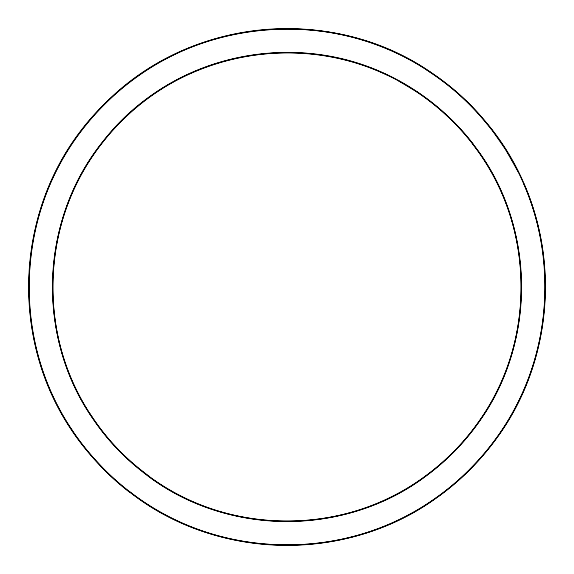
<?xml version="1.0" encoding="UTF-8"?>
<svg xmlns="http://www.w3.org/2000/svg" width="574" height="574" viewBox="0 0 574 574"><rect width="100%" height="100%" fill="white"/><g stroke="black" fill="none" stroke-linecap="round" stroke-linejoin="round"><path stroke-width="0.86" d="M477.776 423.354C537.436 342.262 535.456 222.877 472.782 144.009M437.252 497.156C347.894 562.907 216.319 560.733 129.423 491.638M388.225 75.538C293.149 28.004 168.347 56.647 103.55 140.953C40.661 217.768 35.595 334.965 91.804 416.832M398.091 80.554L416.832 91.804M426.704 69.777C341.25 13.338 222.497 15.728 139.145 75.151A167.615 106.334 -45 0 0 80.346 131.97C8.215 224.951 12.736 366.521 90.556 454.701A586.693 386.008 -40.9 0 0 129.911 492.341M429.991 71.922C331.636 3.918 187.368 18.224 104.353 104.353C18.224 187.368 3.918 331.636 71.922 429.991M149.097 476.585C227.921 535.714 343.991 536.037 423.354 477.776A162.772 110.918 -45 0 0 452.75 452.75M130.09 492.155C216.219 560.045 345.67 562.742 434.791 498.892A180.15 123.295 -45 0 0 493.676 441.994C549.096 369.096 561.035 266.164 523.316 182.683M144.009 472.782C224.262 536.575 346.352 537.336 427.537 474.705A162.966 111.134 -45 0 0 479.225 421.309C537.199 340.526 534.896 223.15 473.478 144.921M467.466 102.201L458.038 93.447A596.192 392.035 -48.8 0 0 429.933 71.994M450.848 119.299L442.289 111.349A541.009 355.887 -48.6 0 0 416.875 91.74M119.464 451.013L111.349 442.289A541.009 355.837 -41.6 0 1 91.862 416.781M102.201 467.466L93.447 458.038A596.192 392.092 -41 0 1 71.85 430.048M487.362 124.013C560.368 210.845 564.4 346.014 497.156 437.252A179.92 123.023 -45 0 1 469.604 469.604M491.638 129.423L505.622 149.477L517.899 171.21M89.924 413.954C38.558 336.328 40.74 228.359 94.81 152.641A152.634 97.171 -45 0 1 146.435 99.309C224.305 39.47 339.865 37.102 419.974 93.928A540.349 355.464 -48.8 0 1 439.562 108.967A532.428 350.362 -48.7 0 1 473.629 144.777M90.003 413.897A540.722 355.636 -41.6 0 0 112.353 443.422A531.653 349.724 -40.9 0 0 149.269 476.398M426.633 69.87A595.905 391.841 -48.7 0 1 459.178 94.452A586.506 385.706 -49.5 0 1 487.276 124.106M477.819 423.375A162.772 111.019 -45 0 1 452.821 452.821M451.372 119.758A532.285 350.276 -48.7 0 1 472.868 143.923M144.096 472.689A532.285 350.169 -41 0 1 119.815 451.322M469.69 469.69A179.92 123.152 -45 0 1 437.28 497.213M467.975 102.775A586.707 385.893 -49.3 0 1 491.531 129.53M129.315 491.753A586.707 386.029 -40.9 0 1 102.703 468.047M148.357 504.933A258.3 258.3 0 0 0 545.063 298.1A258.3 258.3 0 0 0 167.586 57.96A258.3 258.3 0 0 0 148.357 504.933M169.775 490.045A234.457 234.457 0 0 0 521.457 287A234.457 234.457 0 0 0 169.775 83.955A234.457 234.457 0 0 0 169.775 490.045"/></g></svg>
